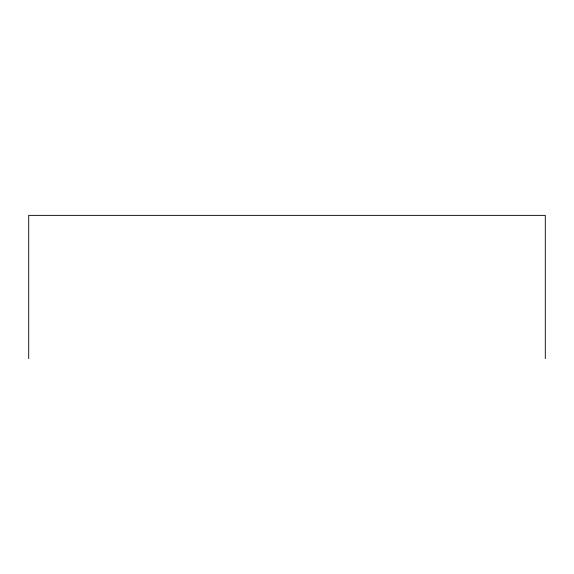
<?xml version="1.0" encoding="UTF-8"?>
<svg xmlns="http://www.w3.org/2000/svg" width="574" height="574" viewBox="0 0 574 574"><rect width="100%" height="100%" fill="white"/><g stroke="black" fill="none" stroke-linecap="round" stroke-linejoin="round"><path stroke-width="0.86" d="M545.3 358.628L545.3 215.372L28.7 215.372L28.7 358.628"/></g></svg>
